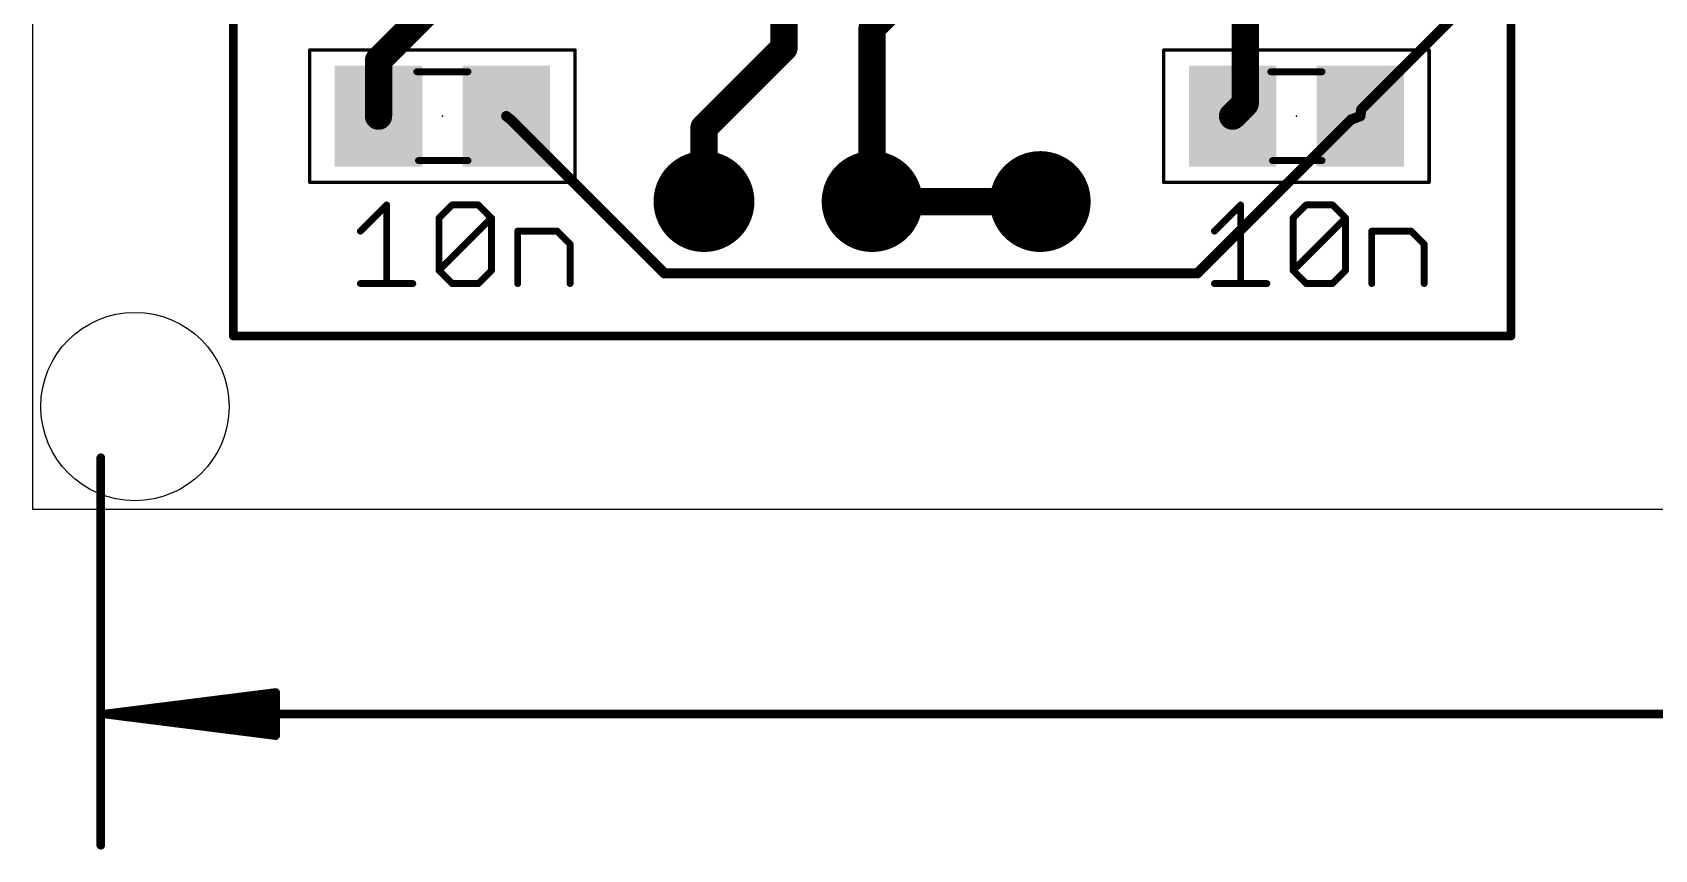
# Model space of a CAD drawing. Extents: x -1 to 57.9, y -5.8 to 55.6.
# Drawn here: x -1.02 to 23.11, y -5.83 to 6.32 of the extents above; entities that cross this region are included whole.
import ezdxf

# ---------------------------------------------------------------- set-up
doc = ezdxf.new("R2010")
doc.units = 0
for name, color, linetype in [('1', 22, 'CONTINUOUS'), ('17', 82, 'CONTINUOUS'), ('20', 7, 'CONTINUOUS'), ('22', 253, 'CONTINUOUS'), ('23', 7, 'CONTINUOUS'), ('24', 7, 'CONTINUOUS'), ('25', 253, 'CONTINUOUS'), ('27', 253, 'CONTINUOUS'), ('39', 22, 'CONTINUOUS'), ('51', 253, 'CONTINUOUS')]:
    doc.layers.add(name, color=color, linetype=linetype)

# ---------------------------------------------------------------- blocks, each defined once
blk = doc.blocks.new('RECT')
blk.add_solid([(-0.5, -0.5), (0.5, -0.5), (-0.5, 0.5), (0.5, 0.5)])
blk = doc.blocks.new('ROUNDP')
at = {"const_width": 0.5}
blk.add_lwpolyline([(0, -0.25, 1), (0, 0.25, 1), (0, -0.25)], format="xyb", dxfattribs=at)

msp = doc.modelspace()

# ---------------------------------------------------------------- linework, layer by layer
at = {"layer": '1'}
for points, const_width in [([(26.0604, 12.4968), (18.7452, 5.1816)], 0.1524), ([(4.13, 5.908), (8.128, 9.906)], 0.4064), ([(10.16, 6.096), (10.16, 7.94)], 0.4064), ([(11.47, 6.39), (12.192, 7.112)], 0.4064), ([(17.018, 7.112), (17.018, 5.268)], 0.4064), ([(11.47, 3.81), (11.47, 6.39)], 0.4064), ([(8.97, 4.906), (10.16, 6.096)], 0.4064), ([(4.13, 5.08), (4.13, 5.908)], 0.4064), ([(17.018, 5.268), (16.83, 5.08)], 0.4064), ([(6.096, 5.0292), (6.03, 5.08)], 0.1524), ([(8.382, 2.7432), (6.096, 5.0292)], 0.1524), ([(8.97, 3.81), (8.97, 4.906)], 0.4064), ([(18.5928, 5.0292), (16.3068, 2.7432)], 0.1524), ([(18.5928, 5.0292), (18.73, 5.08)], 0.1524), ([(18.7452, 5.1816), (18.73, 5.08)], 0.1524), ([(11.47, 3.81), (13.97, 3.81)], 0.4064), ([(16.3068, 2.7432), (8.382, 2.7432)], 0.1524)]:
    msp.add_lwpolyline(points, dxfattribs=dict(at, const_width=const_width))
for points, const_width in [([(11.5716, 6.39, 1), (11.3684, 6.39)], 0.2032), ([(11.3982, 6.4618, 1), (11.5418, 6.3182)], 0.2032), ([(10.2318, 6.0242, 1), (10.0882, 6.1678)], 0.2032), ([(4.2316, 5.908, 1), (4.0284, 5.908)], 0.2032), ([(4.0582, 5.9798, 1), (4.2018, 5.8362)], 0.2032), ([(10.0584, 6.096, 1), (10.2616, 6.096)], 0.2032), ([(16.9164, 5.268, 1), (17.1196, 5.268)], 0.2032), ([(17.0898, 5.1962, 1), (16.9462, 5.3398)], 0.2032), ([(4.0284, 5.08, 1), (4.2316, 5.08)], 0.2032), ([(6.0532, 5.1102, 1), (6.0068, 5.0498)], 0.0762), ([(6.1229, 5.0561, 1), (6.0691, 5.0023)], 0.0762), ([(6.0728, 4.999, 1), (6.1192, 5.0594)], 0.0762), ([(9.0716, 4.906, 1), (8.8684, 4.906)], 0.2032), ([(8.8982, 4.9778, 1), (9.0418, 4.8342)], 0.2032), ([(16.7582, 5.1518, 1), (16.9018, 5.0082)], 0.2032), ([(18.5796, 5.0649, 1), (18.606, 4.9935)], 0.0762), ([(18.6197, 5.0023, 1), (18.5659, 5.0561)], 0.0762), ([(18.6923, 5.0856, 1), (18.7677, 5.0744)], 0.0762), ([(18.7183, 5.2085, 1), (18.7721, 5.1547)], 0.0762), ([(18.7829, 5.176, 1), (18.7075, 5.1872)], 0.0762), ([(18.7432, 5.0443, 1), (18.7168, 5.1157)], 0.0762), ([(8.8684, 3.81, 1), (9.0716, 3.81)], 0.2032), ([(11.47, 3.9116, 1), (11.47, 3.7084)], 0.2032), ([(11.3684, 3.81, 1), (11.5716, 3.81)], 0.2032), ([(13.97, 3.7084, 1), (13.97, 3.9116)], 0.2032), ([(8.382, 2.7813, 1), (8.382, 2.7051)], 0.0762), ([(8.3551, 2.7163, 1), (8.4089, 2.7701)], 0.0762), ([(16.2799, 2.7701, 1), (16.3337, 2.7163)], 0.0762), ([(16.3068, 2.7051, 1), (16.3068, 2.7813)], 0.0762)]:
    msp.add_lwpolyline(points, format="xyb", dxfattribs=dict(at, const_width=const_width))
at = {"layer": '20'}
for p, q in [((-1.016, 55.616), (-1.016, -0.762)), ((-1.016, -0.762), (52.502, -0.762))]:
    msp.add_line(p, q, dxfattribs=at)
msp.add_circle((0.508, 0.762), 1.4, dxfattribs=at)
at = {"layer": '22', "const_width": 0.127}
for points in [[(1.97, 19.81), (1.97, 1.81)], [(20.97, 1.81), (20.97, 10.81)], [(1.97, 1.81), (20.97, 1.81)]]:
    msp.add_lwpolyline(points, dxfattribs=at)
at = {"layer": '22', "const_width": 0.0635}
for points in [[(1.97, 1.8417, 1), (1.97, 1.7783)], [(1.9383, 1.81, 1), (2.0018, 1.81)], [(20.9383, 1.81, 1), (21.0018, 1.81)], [(20.97, 1.7783, 1), (20.97, 1.8417)]]:
    msp.add_lwpolyline(points, format="xyb", dxfattribs=at)
at = {"layer": '23'}
for p in [(5.08, 5.08), (17.78, 5.08)]:
    msp.add_point(p, dxfattribs=at)
at = {"layer": '24'}
msp.add_point((13.97, 3.81), dxfattribs=at)
at = {"layer": '25', "const_width": 0.13}
for points in [[(0, 0), (0, -5.76)], [(0.065, -3.81), (2.6, -3.4908)], [(0.065, -3.81), (2.6, -3.55)], [(0.065, -3.81), (2.6, -3.68)], [(2.6, -3.4908), (2.6, -4.1292)], [(0.065, -3.81), (51.675, -3.81)], [(2.6, -4.1292), (0.065, -3.81)], [(2.6, -3.94), (0.065, -3.81)], [(2.6, -4.07), (0.065, -3.81)]]:
    msp.add_lwpolyline(points, dxfattribs=at)
at = {"layer": '25', "const_width": 0.065}
for points in [[(0.0325, 0, 1), (-0.0325, 0)], [(2.6325, -3.4908, 1), (2.5675, -3.4908)], [(2.6041, -3.523, 1), (2.5959, -3.4585)], [(2.6033, -3.5823, 1), (2.5967, -3.5177)], [(2.6017, -3.7125, 1), (2.5983, -3.6475)], [(0.065, -3.7775, 1), (0.065, -3.8425)], [(0.0691, -3.7778, 1), (0.0609, -3.8422)], [(0.0633, -3.7775, 1), (0.0667, -3.8425)], [(0.0667, -3.7775, 1), (0.0633, -3.8425)], [(0.0683, -3.7777, 1), (0.0617, -3.8423)], [(0.0617, -3.7777, 1), (0.0683, -3.8423)], [(0.0609, -3.7778, 1), (0.0691, -3.8422)], [(2.5675, -4.1292, 1), (2.6325, -4.1292)], [(2.5959, -4.1615, 1), (2.6041, -4.097)], [(2.5967, -4.1023, 1), (2.6033, -4.0377)], [(2.5983, -3.9725, 1), (2.6017, -3.9075)], [(-0.0325, -5.76, 1), (0.0325, -5.76)]]:
    msp.add_lwpolyline(points, format="xyb", dxfattribs=at)
at = {"layer": '27', "const_width": 0.1016}
for points in [[(3.8608, 3.3704), (4.2506, 3.7602)], [(4.2506, 3.7602), (4.2506, 2.5908)], [(5.0302, 3.5653), (5.2251, 3.7602)], [(5.2251, 3.7602), (5.6149, 3.7602)], [(5.6149, 3.7602), (5.8098, 3.5653)], [(16.5608, 3.3704), (16.9506, 3.7602)], [(16.9506, 3.7602), (16.9506, 2.5908)], [(17.7302, 3.5653), (17.9251, 3.7602)], [(17.9251, 3.7602), (18.3149, 3.7602)], [(18.3149, 3.7602), (18.5098, 3.5653)], [(5.0302, 2.7857), (5.0302, 3.5653)], [(5.0302, 2.7857), (5.8098, 3.5653)], [(5.8098, 3.5653), (5.8098, 2.7857)], [(6.1996, 2.5908), (6.1996, 3.3704)], [(6.1996, 3.3704), (6.7843, 3.3704)], [(6.7843, 3.3704), (6.9792, 3.1755)], [(17.7302, 2.7857), (17.7302, 3.5653)], [(17.7302, 2.7857), (18.5098, 3.5653)], [(18.5098, 3.5653), (18.5098, 2.7857)], [(18.8996, 2.5908), (18.8996, 3.3704)], [(18.8996, 3.3704), (19.4843, 3.3704)], [(19.4843, 3.3704), (19.6792, 3.1755)], [(6.9792, 3.1755), (6.9792, 2.5908)], [(19.6792, 3.1755), (19.6792, 2.5908)], [(5.2251, 2.5908), (5.0302, 2.7857)], [(5.8098, 2.7857), (5.6149, 2.5908)], [(17.9251, 2.5908), (17.7302, 2.7857)], [(18.5098, 2.7857), (18.3149, 2.5908)], [(3.8608, 2.5908), (4.6404, 2.5908)], [(5.6149, 2.5908), (5.2251, 2.5908)], [(16.5608, 2.5908), (17.3404, 2.5908)], [(18.3149, 2.5908), (17.9251, 2.5908)]]:
    msp.add_lwpolyline(points, dxfattribs=at)
at = {"layer": '27', "const_width": 0.0508}
for points in [[(4.276, 3.7602, 1), (4.2252, 3.7602)], [(4.2686, 3.7422, 1), (4.2326, 3.7782)], [(5.2251, 3.7856, 1), (5.2251, 3.7348)], [(5.2431, 3.7422, 1), (5.2071, 3.7782)], [(5.6329, 3.7782, 1), (5.5969, 3.7422)], [(5.6149, 3.7348, 1), (5.6149, 3.7856)], [(16.976, 3.7602, 1), (16.9252, 3.7602)], [(16.9686, 3.7422, 1), (16.9326, 3.7782)], [(17.9251, 3.7856, 1), (17.9251, 3.7348)], [(17.9431, 3.7422, 1), (17.9071, 3.7782)], [(18.3329, 3.7782, 1), (18.2969, 3.7422)], [(18.3149, 3.7348, 1), (18.3149, 3.7856)], [(3.8428, 3.3884, 1), (3.8788, 3.3524)], [(5.0122, 3.5833, 1), (5.0482, 3.5473)], [(5.0556, 3.5653, 1), (5.0048, 3.5653)], [(5.8352, 3.5653, 1), (5.7844, 3.5653)], [(5.8278, 3.5473, 1), (5.7918, 3.5833)], [(5.7918, 3.5473, 1), (5.8278, 3.5833)], [(6.225, 3.3704, 1), (6.1742, 3.3704)], [(6.1996, 3.3958, 1), (6.1996, 3.345)], [(6.8023, 3.3884, 1), (6.7663, 3.3524)], [(6.7843, 3.345, 1), (6.7843, 3.3958)], [(16.5428, 3.3884, 1), (16.5788, 3.3524)], [(17.7122, 3.5833, 1), (17.7482, 3.5473)], [(17.7556, 3.5653, 1), (17.7048, 3.5653)], [(18.5352, 3.5653, 1), (18.4844, 3.5653)], [(18.5278, 3.5473, 1), (18.4918, 3.5833)], [(18.4918, 3.5473, 1), (18.5278, 3.5833)], [(18.925, 3.3704, 1), (18.8742, 3.3704)], [(18.8996, 3.3958, 1), (18.8996, 3.345)], [(19.5023, 3.3884, 1), (19.4663, 3.3524)], [(19.4843, 3.345, 1), (19.4843, 3.3958)], [(7.0046, 3.1755, 1), (6.9538, 3.1755)], [(6.9612, 3.1575, 1), (6.9972, 3.1935)], [(19.7046, 3.1755, 1), (19.6538, 3.1755)], [(19.6612, 3.1575, 1), (19.6972, 3.1935)], [(5.0482, 2.8037, 1), (5.0122, 2.7677)], [(5.0122, 2.8037, 1), (5.0482, 2.7677)], [(5.0048, 2.7857, 1), (5.0556, 2.7857)], [(5.7844, 2.7857, 1), (5.8352, 2.7857)], [(5.8278, 2.7677, 1), (5.7918, 2.8037)], [(17.7482, 2.8037, 1), (17.7122, 2.7677)], [(17.7122, 2.8037, 1), (17.7482, 2.7677)], [(17.7048, 2.7857, 1), (17.7556, 2.7857)], [(18.4844, 2.7857, 1), (18.5352, 2.7857)], [(18.5278, 2.7677, 1), (18.4918, 2.8037)], [(3.8608, 2.6162, 1), (3.8608, 2.5654)], [(4.2252, 2.5908, 1), (4.276, 2.5908)], [(4.6404, 2.5654, 1), (4.6404, 2.6162)], [(5.2251, 2.6162, 1), (5.2251, 2.5654)], [(5.2071, 2.5728, 1), (5.2431, 2.6088)], [(5.5969, 2.6088, 1), (5.6329, 2.5728)], [(5.6149, 2.5654, 1), (5.6149, 2.6162)], [(6.1742, 2.5908, 1), (6.225, 2.5908)], [(6.9538, 2.5908, 1), (7.0046, 2.5908)], [(16.5608, 2.6162, 1), (16.5608, 2.5654)], [(16.9252, 2.5908, 1), (16.976, 2.5908)], [(17.3404, 2.5654, 1), (17.3404, 2.6162)], [(17.9251, 2.6162, 1), (17.9251, 2.5654)], [(17.9071, 2.5728, 1), (17.9431, 2.6088)], [(18.2969, 2.6088, 1), (18.3329, 2.5728)], [(18.3149, 2.5654, 1), (18.3149, 2.6162)], [(18.8742, 2.5908, 1), (18.925, 2.5908)], [(19.6538, 2.5908, 1), (19.7046, 2.5908)]]:
    msp.add_lwpolyline(points, format="xyb", dxfattribs=at)
at = {"layer": '39', "const_width": 0.0508}
for points in [[(3.107, 6.063), (7.053, 6.063)], [(3.107, 4.097), (3.107, 6.063)], [(7.053, 6.063), (7.053, 4.097)], [(15.807, 6.063), (19.753, 6.063)], [(15.807, 4.097), (15.807, 6.063)], [(19.753, 6.063), (19.753, 4.097)], [(7.053, 4.097), (3.107, 4.097)], [(19.753, 4.097), (15.807, 4.097)]]:
    msp.add_lwpolyline(points, dxfattribs=at)
at = {"layer": '39', "const_width": 0.0254}
for points in [[(3.107, 6.0757, 1), (3.107, 6.0503)], [(3.1197, 6.063, 1), (3.0943, 6.063)], [(7.0657, 6.063, 1), (7.0403, 6.063)], [(7.053, 6.0503, 1), (7.053, 6.0757)], [(15.807, 6.0757, 1), (15.807, 6.0503)], [(15.8197, 6.063, 1), (15.7943, 6.063)], [(19.7657, 6.063, 1), (19.7403, 6.063)], [(19.753, 6.0503, 1), (19.753, 6.0757)], [(3.107, 4.1097, 1), (3.107, 4.0843)], [(3.0943, 4.097, 1), (3.1197, 4.097)], [(7.0403, 4.097, 1), (7.0657, 4.097)], [(7.053, 4.0843, 1), (7.053, 4.1097)], [(15.807, 4.1097, 1), (15.807, 4.0843)], [(15.7943, 4.097, 1), (15.8197, 4.097)], [(19.7403, 4.097, 1), (19.7657, 4.097)], [(19.753, 4.0843, 1), (19.753, 4.1097)]]:
    msp.add_lwpolyline(points, format="xyb", dxfattribs=at)
at = {"layer": '51', "const_width": 0.1016}
for points in [[(4.699, 5.74), (5.461, 5.74)], [(17.399, 5.74), (18.161, 5.74)], [(4.724, 4.42), (5.461, 4.42)], [(17.424, 4.42), (18.161, 4.42)]]:
    msp.add_lwpolyline(points, dxfattribs=at)
at = {"layer": '51', "const_width": 0.0508}
for points in [[(4.699, 5.7654, 1), (4.699, 5.7146)], [(5.461, 5.7146, 1), (5.461, 5.7654)], [(17.399, 5.7654, 1), (17.399, 5.7146)], [(18.161, 5.7146, 1), (18.161, 5.7654)], [(4.724, 4.4454, 1), (4.724, 4.3946)], [(5.461, 4.3946, 1), (5.461, 4.4454)], [(17.424, 4.4454, 1), (17.424, 4.3946)], [(18.161, 4.3946, 1), (18.161, 4.4454)]]:
    msp.add_lwpolyline(points, format="xyb", dxfattribs=at)

# ---------------------------------------------------------------- block references
at = {"layer": '1', "xscale": 1.3, "yscale": 1.5}
for p in [(4.13, 5.08), (6.03, 5.08), (16.83, 5.08), (18.73, 5.08)]:
    msp.add_blockref('RECT', p, dxfattribs=at)
at = {"layer": '17', "xscale": 1.5, "yscale": 1.5, "rotation": 180}
for p in [(8.97, 3.81), (8.97, 3.81), (11.47, 3.81), (11.47, 3.81), (13.97, 3.81), (13.97, 3.81)]:
    msp.add_blockref('ROUNDP', p, dxfattribs=at)
at = {"layer": '51', "xscale": 0.7501, "yscale": 1.4501}
for p in [(4.3628, 5.0812), (5.8106, 5.0812), (17.0629, 5.0812), (18.5107, 5.0812)]:
    msp.add_blockref('RECT', p, dxfattribs=at)

doc.saveas('drawing.dxf')
